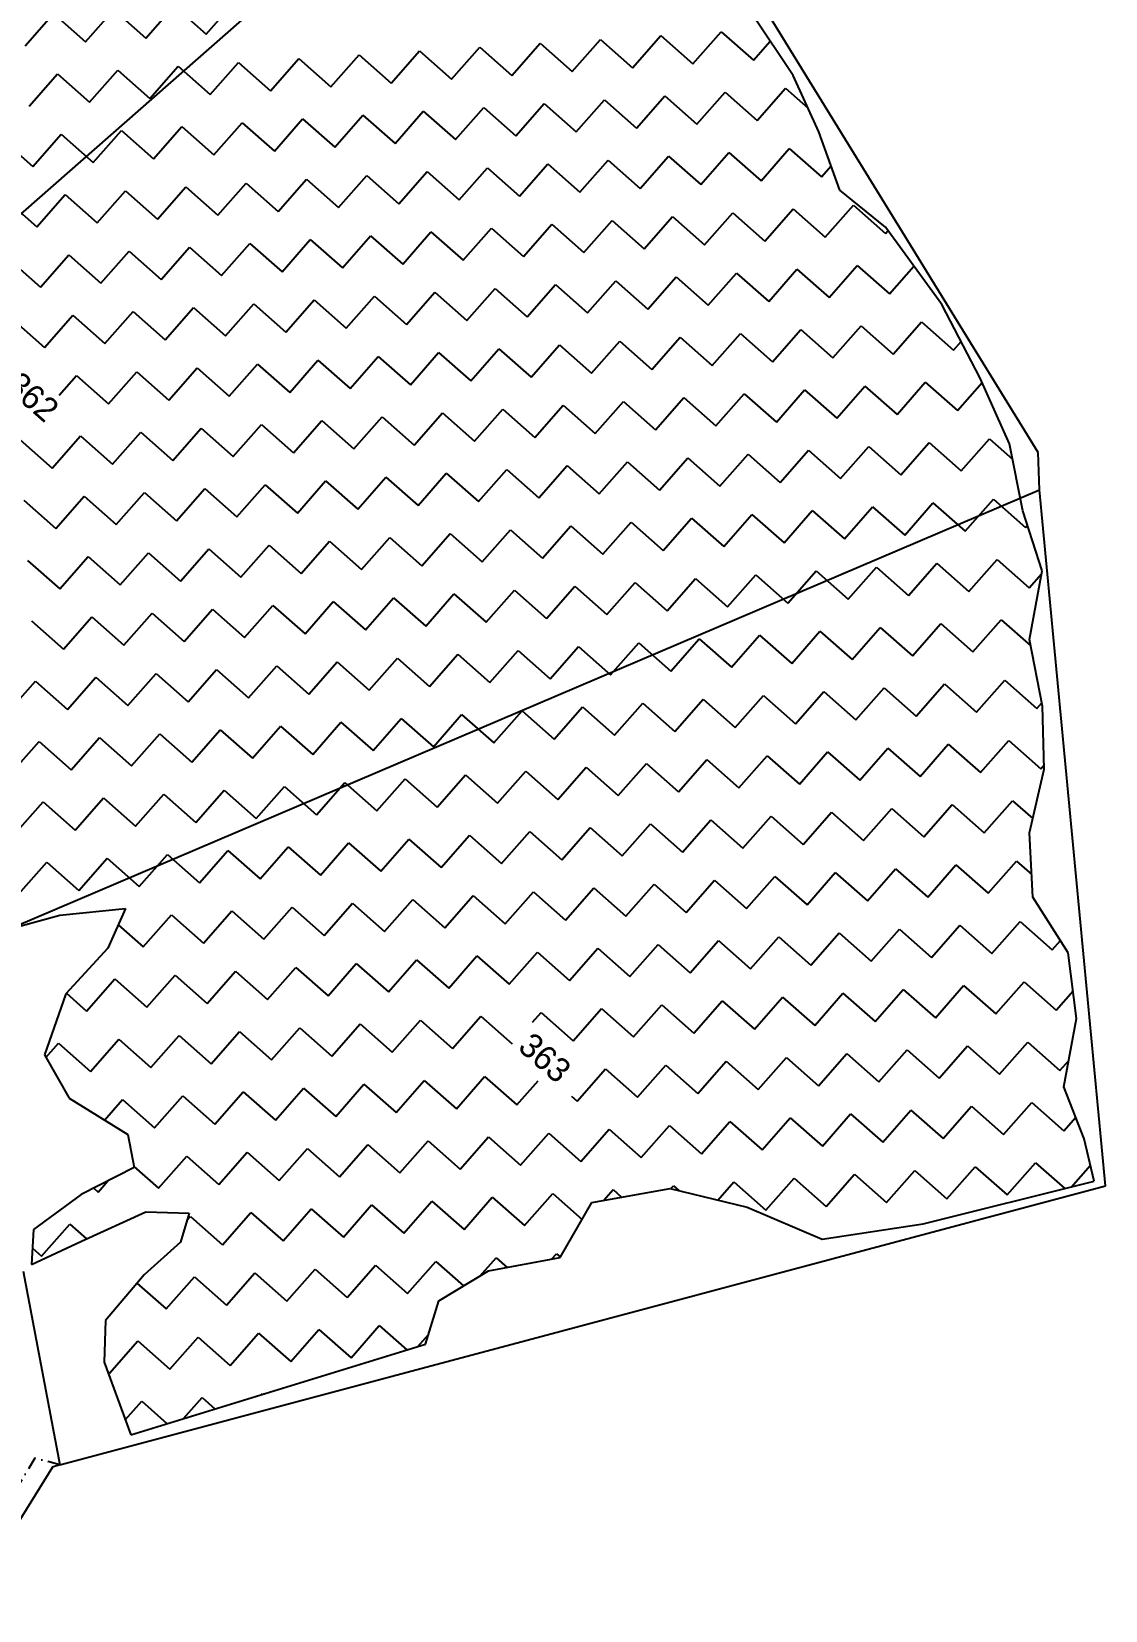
# Model space of a CAD drawing. Header units: metres. Extents: x 316400 to 324250, y 1868140 to 1873603.
# Drawn here: x 323822 to 324250, y 1869201 to 1869830 of the extents above; entities that cross this region are included whole.
import ezdxf

# ---------------------------------------------------------------- set-up
doc = ezdxf.new("R2010")
doc.units = ezdxf.units.M
doc.linetypes.add('DASHDOT', pattern=[1, 0.5, -0.25, 0, -0.25])
for name, color, linetype in [('POLY_HATCH', 12, 'Continuous'), ('POLY_PARCEL', 6, 'Continuous'), ('POLY_WATER', 4, 'Continuous'), ('TEXT_PARCEL', 7, 'Continuous'), ('V_BOUND_LINE', 7, 'Continuous'), ('V_BOUND_STREAM_LINE', 7, 'DASHDOT')]:
    doc.layers.add(name, color=color, linetype=linetype)
doc.styles.add('TEXT_MAP', font='')
doc.styles.get('TEXT_MAP').set_extended_font_data('Kruti Dev 050')

msp = doc.modelspace()

# ---------------------------------------------------------------- linework, layer by layer
at = {"layer": 'POLY_HATCH', "linetype": 'Continuous', "ltscale": 10}
for p, q in [((323819.5, 1869823.88), (323830.75, 1869836.66)), ((323830.75, 1869836.66), (323843.53, 1869825.4)), ((323843.53, 1869825.4), (323854.78, 1869838.18)), ((323854.78, 1869838.18), (323867.56, 1869826.93)), ((323867.56, 1869826.93), (323878.81, 1869839.71)), ((323878.81, 1869839.71), (323891.59, 1869828.46)), ((323891.59, 1869828.46), (323902.84, 1869841.24)), ((324085.34, 1869816.64), (324096.6, 1869829.42)), ((324096.6, 1869829.42), (324109.37, 1869818.17)), ((323989.23, 1869810.54), (324000.48, 1869823.31)), ((324000.48, 1869823.31), (324013.26, 1869812.06)), ((324013.26, 1869812.06), (324024.51, 1869824.84)), ((324024.51, 1869824.84), (324037.29, 1869813.59)), ((324037.29, 1869813.59), (324048.54, 1869826.37)), ((324048.54, 1869826.37), (324061.32, 1869815.11)), ((324061.32, 1869815.11), (324072.57, 1869827.89)), ((324072.57, 1869827.89), (324085.34, 1869816.64)), ((324109.37, 1869818.17), (324116.02, 1869825.71)), ((323893.12, 1869804.43), (323904.37, 1869817.21)), ((323904.37, 1869817.21), (323917.14, 1869805.96)), ((323917.14, 1869805.96), (323928.4, 1869818.73)), ((323928.4, 1869818.73), (323941.17, 1869807.48)), ((323941.17, 1869807.48), (323952.42, 1869820.26)), ((323952.42, 1869820.26), (323965.2, 1869809.01)), ((323965.2, 1869809.01), (323976.45, 1869821.79)), ((323976.45, 1869821.79), (323989.23, 1869810.54)), ((323821.03, 1869799.85), (323832.28, 1869812.63)), ((323832.28, 1869812.63), (323845.06, 1869801.38)), ((323845.06, 1869801.38), (323856.31, 1869814.15)), ((323856.31, 1869814.15), (323869.09, 1869802.9)), ((323869.09, 1869802.9), (323880.34, 1869815.68)), ((323880.34, 1869815.68), (323893.12, 1869804.43)), ((324086.87, 1869792.61), (324098.12, 1869805.39)), ((324098.12, 1869805.39), (324110.9, 1869794.14)), ((324110.9, 1869794.14), (324122.15, 1869806.92)), ((324122.15, 1869806.92), (324131.2, 1869798.95)), ((323966.73, 1869784.98), (323977.98, 1869797.76)), ((323977.98, 1869797.76), (323990.76, 1869786.51)), ((323990.76, 1869786.51), (324002.01, 1869799.28)), ((324002.01, 1869799.28), (324014.78, 1869788.03)), ((324014.78, 1869788.03), (324026.04, 1869800.81)), ((324026.04, 1869800.81), (324038.81, 1869789.56)), ((324038.81, 1869789.56), (324050.06, 1869802.34)), ((324050.06, 1869802.34), (324062.84, 1869791.09)), ((324062.84, 1869791.09), (324074.09, 1869803.86)), ((324074.09, 1869803.86), (324086.87, 1869792.61)), ((323870.61, 1869778.87), (323881.86, 1869791.65)), ((323881.86, 1869791.65), (323894.64, 1869780.4)), ((323894.64, 1869780.4), (323905.89, 1869793.18)), ((323905.89, 1869793.18), (323918.67, 1869781.93)), ((323918.67, 1869781.93), (323929.92, 1869794.7)), ((323929.92, 1869794.7), (323942.7, 1869783.45)), ((323942.7, 1869783.45), (323953.95, 1869796.23)), ((323953.95, 1869796.23), (323966.73, 1869784.98)), ((323809.78, 1869787.07), (323822.56, 1869775.82)), ((323822.56, 1869775.82), (323833.81, 1869788.6)), ((323833.81, 1869788.6), (323846.58, 1869777.35)), ((323846.58, 1869777.35), (323857.84, 1869790.13)), ((323857.84, 1869790.13), (323870.61, 1869778.87)), ((324064.37, 1869767.06), (324075.62, 1869779.83)), ((324075.62, 1869779.83), (324088.4, 1869768.58)), ((324088.4, 1869768.58), (324099.65, 1869781.36)), ((324099.65, 1869781.36), (324112.43, 1869770.11)), ((324112.43, 1869770.11), (324123.68, 1869782.89)), ((324123.68, 1869782.89), (324136.45, 1869771.64)), ((323968.25, 1869760.95), (323979.51, 1869773.73)), ((323979.51, 1869773.73), (323992.28, 1869762.48)), ((323992.28, 1869762.48), (324003.53, 1869775.26)), ((324003.53, 1869775.26), (324016.31, 1869764)), ((324016.31, 1869764), (324027.56, 1869776.78)), ((324027.56, 1869776.78), (324040.34, 1869765.53)), ((324040.34, 1869765.53), (324051.59, 1869778.31)), ((324051.59, 1869778.31), (324064.37, 1869767.06)), ((324136.45, 1869771.64), (324140.32, 1869776.03)), ((323872.14, 1869754.85), (323883.39, 1869767.62)), ((323883.39, 1869767.62), (323896.17, 1869756.37)), ((323896.17, 1869756.37), (323907.42, 1869769.15)), ((323907.42, 1869769.15), (323920.2, 1869757.9)), ((323920.2, 1869757.9), (323931.45, 1869770.68)), ((323931.45, 1869770.68), (323944.23, 1869759.43)), ((323944.23, 1869759.43), (323955.48, 1869772.2)), ((323955.48, 1869772.2), (323968.25, 1869760.95)), ((323811.31, 1869763.04), (323824.08, 1869751.79)), ((323824.08, 1869751.79), (323835.33, 1869764.57)), ((323835.33, 1869764.57), (323848.11, 1869753.32)), ((323848.11, 1869753.32), (323859.36, 1869766.1)), ((323859.36, 1869766.1), (323872.14, 1869754.85)), ((324137.98, 1869747.61), (324149.23, 1869760.39)), ((324149.23, 1869760.39), (324162.01, 1869749.13)), ((324041.87, 1869741.5), (324053.12, 1869754.28)), ((324053.12, 1869754.28), (324065.89, 1869743.03)), ((324065.89, 1869743.03), (324077.15, 1869755.81)), ((324077.15, 1869755.81), (324089.92, 1869744.56)), ((324089.92, 1869744.56), (324101.17, 1869757.33)), ((324101.17, 1869757.33), (324113.95, 1869746.08)), ((324113.95, 1869746.08), (324125.2, 1869758.86)), ((324125.2, 1869758.86), (324137.98, 1869747.61)), ((323945.75, 1869735.4), (323957, 1869748.17)), ((323957, 1869748.17), (323969.78, 1869736.92)), ((323969.78, 1869736.92), (323981.03, 1869749.7)), ((323981.03, 1869749.7), (323993.81, 1869738.45)), ((323993.81, 1869738.45), (324005.06, 1869751.23)), ((324005.06, 1869751.23), (324017.84, 1869739.98)), ((324017.84, 1869739.98), (324029.09, 1869752.75)), ((324029.09, 1869752.75), (324041.87, 1869741.5)), ((324162.01, 1869749.13), (324162.95, 1869750.2)), ((323849.64, 1869729.29), (323860.89, 1869742.07)), ((323860.89, 1869742.07), (323873.67, 1869730.82)), ((323873.67, 1869730.82), (323884.92, 1869743.59)), ((323884.92, 1869743.59), (323897.69, 1869732.34)), ((323897.69, 1869732.34), (323908.95, 1869745.12)), ((323908.95, 1869745.12), (323921.72, 1869733.87)), ((323921.72, 1869733.87), (323932.97, 1869746.65)), ((323932.97, 1869746.65), (323945.75, 1869735.4)), ((323812.83, 1869739.02), (323825.61, 1869727.76)), ((323825.61, 1869727.76), (323836.86, 1869740.54)), ((323836.86, 1869740.54), (323849.64, 1869729.29)), ((324115.48, 1869722.05), (324126.73, 1869734.83)), ((324126.73, 1869734.83), (324139.51, 1869723.58)), ((324139.51, 1869723.58), (324150.76, 1869736.36)), ((324150.76, 1869736.36), (324163.54, 1869725.11)), ((324163.54, 1869725.11), (324173.23, 1869736.11)), ((324019.36, 1869715.95), (324030.62, 1869728.72)), ((324030.62, 1869728.72), (324043.39, 1869717.47)), ((324043.39, 1869717.47), (324054.64, 1869730.25)), ((324054.64, 1869730.25), (324067.42, 1869719)), ((324067.42, 1869719), (324078.67, 1869731.78)), ((324078.67, 1869731.78), (324091.45, 1869720.53)), ((324091.45, 1869720.53), (324102.7, 1869733.3)), ((324102.7, 1869733.3), (324115.48, 1869722.05)), ((323923.25, 1869709.84), (323934.5, 1869722.62)), ((323934.5, 1869722.62), (323947.28, 1869711.37)), ((323947.28, 1869711.37), (323958.53, 1869724.15)), ((323958.53, 1869724.15), (323971.31, 1869712.89)), ((323971.31, 1869712.89), (323982.56, 1869725.67)), ((323982.56, 1869725.67), (323995.34, 1869714.42)), ((323995.34, 1869714.42), (324006.59, 1869727.2)), ((324006.59, 1869727.2), (324019.36, 1869715.95)), ((323827.14, 1869703.74), (323838.39, 1869716.51)), ((323838.39, 1869716.51), (323851.16, 1869705.26)), ((323851.16, 1869705.26), (323862.42, 1869718.04)), ((323862.42, 1869718.04), (323875.19, 1869706.79)), ((323875.19, 1869706.79), (323886.44, 1869719.57)), ((323886.44, 1869719.57), (323899.22, 1869708.32)), ((323899.22, 1869708.32), (323910.47, 1869721.09)), ((323910.47, 1869721.09), (323923.25, 1869709.84)), ((323814.36, 1869714.99), (323827.14, 1869703.74)), ((324117, 1869698.02), (324128.26, 1869710.8)), ((324128.26, 1869710.8), (324141.03, 1869699.55)), ((324141.03, 1869699.55), (324152.28, 1869712.33)), ((324152.28, 1869712.33), (324165.06, 1869701.08)), ((324165.06, 1869701.08), (324176.31, 1869713.85)), ((324176.31, 1869713.85), (324189.09, 1869702.6)), ((324020.89, 1869691.92), (324032.14, 1869704.7)), ((324032.14, 1869704.7), (324044.92, 1869693.45)), ((324044.92, 1869693.45), (324056.17, 1869706.22)), ((324056.17, 1869706.22), (324068.95, 1869694.97)), ((324068.95, 1869694.97), (324080.2, 1869707.75)), ((324080.2, 1869707.75), (324092.98, 1869696.5)), ((324092.98, 1869696.5), (324104.23, 1869709.28)), ((324104.23, 1869709.28), (324117, 1869698.02)), ((324189.09, 1869702.6), (324192.09, 1869706.01)), ((323900.75, 1869684.29), (323912, 1869697.06)), ((323912, 1869697.06), (323924.78, 1869685.81)), ((323924.78, 1869685.81), (323936.03, 1869698.59)), ((323936.03, 1869698.59), (323948.8, 1869687.34)), ((323948.8, 1869687.34), (323960.06, 1869700.12)), ((323960.06, 1869700.12), (323972.83, 1869688.87)), ((323972.83, 1869688.87), (323984.08, 1869701.64)), ((323984.08, 1869701.64), (323996.86, 1869690.39)), ((323996.86, 1869690.39), (324008.11, 1869703.17)), ((324008.11, 1869703.17), (324020.89, 1869691.92)), ((323833, 1869684.64), (323839.91, 1869692.48)), ((323839.91, 1869692.48), (323852.69, 1869681.23)), ((323852.69, 1869681.23), (323863.94, 1869694.01)), ((323863.94, 1869694.01), (323876.72, 1869682.76)), ((323876.72, 1869682.76), (323887.97, 1869695.54)), ((323887.97, 1869695.54), (323900.75, 1869684.29)), ((324094.5, 1869672.47), (324105.75, 1869685.25)), ((324105.75, 1869685.25), (324118.53, 1869674)), ((324118.53, 1869674), (324129.78, 1869686.77)), ((324129.78, 1869686.77), (324142.56, 1869675.52)), ((324142.56, 1869675.52), (324153.81, 1869688.3)), ((324153.81, 1869688.3), (324166.59, 1869677.05)), ((324166.59, 1869677.05), (324177.84, 1869689.83)), ((324177.84, 1869689.83), (324190.62, 1869678.58)), ((324190.62, 1869678.58), (324200.42, 1869689.71)), ((323998.39, 1869666.36), (324009.64, 1869679.14)), ((324009.64, 1869679.14), (324022.42, 1869667.89)), ((324022.42, 1869667.89), (324033.67, 1869680.67)), ((324033.67, 1869680.67), (324046.45, 1869669.42)), ((324046.45, 1869669.42), (324057.7, 1869682.19)), ((324057.7, 1869682.19), (324070.47, 1869670.94)), ((324070.47, 1869670.94), (324081.73, 1869683.72)), ((324081.73, 1869683.72), (324094.5, 1869672.47)), ((323902.27, 1869660.26), (323913.53, 1869673.04)), ((323913.53, 1869673.04), (323926.3, 1869661.78)), ((323926.3, 1869661.78), (323937.55, 1869674.56)), ((323937.55, 1869674.56), (323950.33, 1869663.31)), ((323950.33, 1869663.31), (323961.58, 1869676.09)), ((323961.58, 1869676.09), (323974.36, 1869664.84)), ((323974.36, 1869664.84), (323985.61, 1869677.61)), ((323985.61, 1869677.61), (323998.39, 1869666.36)), ((323817.41, 1869666.93), (323830.19, 1869655.68)), ((323830.19, 1869655.68), (323841.44, 1869668.46)), ((323841.44, 1869668.46), (323854.22, 1869657.2)), ((323854.22, 1869657.2), (323865.47, 1869669.98)), ((323865.47, 1869669.98), (323878.25, 1869658.73)), ((323878.25, 1869658.73), (323889.5, 1869671.51)), ((323889.5, 1869671.51), (323902.27, 1869660.26)), ((324168.11, 1869653.02), (324179.37, 1869665.8)), ((324179.37, 1869665.8), (324192.14, 1869654.55)), ((324192.14, 1869654.55), (324203.39, 1869667.32)), ((324203.39, 1869667.32), (324212.56, 1869659.25)), ((324072, 1869646.91), (324083.25, 1869659.69)), ((324083.25, 1869659.69), (324096.03, 1869648.44)), ((324096.03, 1869648.44), (324107.28, 1869661.22)), ((324107.28, 1869661.22), (324120.06, 1869649.97)), ((324120.06, 1869649.97), (324131.31, 1869662.74)), ((324131.31, 1869662.74), (324144.09, 1869651.49)), ((324144.09, 1869651.49), (324155.34, 1869664.27)), ((324155.34, 1869664.27), (324168.11, 1869653.02)), ((323975.89, 1869640.81), (323987.14, 1869653.59)), ((323987.14, 1869653.59), (323999.91, 1869642.34)), ((323999.91, 1869642.34), (324011.17, 1869655.11)), ((324011.17, 1869655.11), (324023.94, 1869643.86)), ((324023.94, 1869643.86), (324035.19, 1869656.64)), ((324035.19, 1869656.64), (324047.97, 1869645.39)), ((324047.97, 1869645.39), (324059.22, 1869658.17)), ((324059.22, 1869658.17), (324072, 1869646.91)), ((323879.77, 1869634.7), (323891.02, 1869647.48)), ((323891.02, 1869647.48), (323903.8, 1869636.23)), ((323903.8, 1869636.23), (323915.05, 1869649.01)), ((323915.05, 1869649.01), (323927.83, 1869637.76)), ((323927.83, 1869637.76), (323939.08, 1869650.53)), ((323939.08, 1869650.53), (323951.86, 1869639.28)), ((323951.86, 1869639.28), (323963.11, 1869652.06)), ((323963.11, 1869652.06), (323975.89, 1869640.81)), ((323818.94, 1869642.9), (323831.71, 1869631.65)), ((323831.71, 1869631.65), (323842.97, 1869644.43)), ((323842.97, 1869644.43), (323855.74, 1869633.18)), ((323855.74, 1869633.18), (323866.99, 1869645.95)), ((323866.99, 1869645.95), (323879.77, 1869634.7)), ((324169.64, 1869628.99), (324180.89, 1869641.77)), ((324180.89, 1869641.77), (324193.67, 1869630.52)), ((324193.67, 1869630.52), (324204.92, 1869643.3)), ((324204.92, 1869643.3), (324217.7, 1869632.04)), ((324049.5, 1869621.36), (324060.75, 1869634.14)), ((324060.75, 1869634.14), (324073.53, 1869622.89)), ((324073.53, 1869622.89), (324084.78, 1869635.66)), ((324084.78, 1869635.66), (324097.56, 1869624.41)), ((324097.56, 1869624.41), (324108.81, 1869637.19)), ((324108.81, 1869637.19), (324121.58, 1869625.94)), ((324121.58, 1869625.94), (324132.84, 1869638.72)), ((324132.84, 1869638.72), (324145.61, 1869627.47)), ((324145.61, 1869627.47), (324156.86, 1869640.24)), ((324156.86, 1869640.24), (324169.64, 1869628.99)), ((323953.38, 1869615.25), (323964.64, 1869628.03)), ((323964.64, 1869628.03), (323977.41, 1869616.78)), ((323977.41, 1869616.78), (323988.66, 1869629.56)), ((323988.66, 1869629.56), (324001.44, 1869618.31)), ((324001.44, 1869618.31), (324012.69, 1869631.08)), ((324012.69, 1869631.08), (324025.47, 1869619.83)), ((324025.47, 1869619.83), (324036.72, 1869632.61)), ((324036.72, 1869632.61), (324049.5, 1869621.36)), ((324217.7, 1869632.04), (324218.49, 1869632.94)), ((323857.27, 1869609.15), (323868.52, 1869621.93)), ((323868.52, 1869621.93), (323881.3, 1869610.67)), ((323881.3, 1869610.67), (323892.55, 1869623.45)), ((323892.55, 1869623.45), (323905.33, 1869612.2)), ((323905.33, 1869612.2), (323916.58, 1869624.98)), ((323916.58, 1869624.98), (323929.36, 1869613.73)), ((323929.36, 1869613.73), (323940.61, 1869626.5)), ((323940.61, 1869626.5), (323953.38, 1869615.25)), ((323820.46, 1869618.87), (323833.24, 1869607.62)), ((323833.24, 1869607.62), (323844.49, 1869620.4)), ((323844.49, 1869620.4), (323857.27, 1869609.15)), ((324147.14, 1869603.44), (324158.39, 1869616.21)), ((324158.39, 1869616.21), (324171.17, 1869604.96)), ((324171.17, 1869604.96), (324182.42, 1869617.74)), ((324182.42, 1869617.74), (324195.2, 1869606.49)), ((324195.2, 1869606.49), (324206.45, 1869619.27)), ((324206.45, 1869619.27), (324219.23, 1869608.02)), ((324051.03, 1869597.33), (324062.28, 1869610.11)), ((324062.28, 1869610.11), (324075.05, 1869598.86)), ((324075.05, 1869598.86), (324086.3, 1869611.63)), ((324086.3, 1869611.63), (324099.08, 1869600.38)), ((324099.08, 1869600.38), (324110.33, 1869613.16)), ((324110.33, 1869613.16), (324123.11, 1869601.91)), ((324123.11, 1869601.91), (324134.36, 1869614.69)), ((324134.36, 1869614.69), (324147.14, 1869603.44)), ((324219.23, 1869608.02), (324224.14, 1869613.6)), ((323954.91, 1869591.23), (323966.16, 1869604)), ((323966.16, 1869604), (323978.94, 1869592.75)), ((323978.94, 1869592.75), (323990.19, 1869605.53)), ((323990.19, 1869605.53), (324002.97, 1869594.28)), ((324002.97, 1869594.28), (324014.22, 1869607.06)), ((324014.22, 1869607.06), (324027, 1869595.8)), ((324027, 1869595.8), (324038.25, 1869608.58)), ((324038.25, 1869608.58), (324051.03, 1869597.33)), ((323858.8, 1869585.12), (323870.05, 1869597.9)), ((323870.05, 1869597.9), (323882.82, 1869586.65)), ((323882.82, 1869586.65), (323894.08, 1869599.42)), ((323894.08, 1869599.42), (323906.85, 1869588.17)), ((323906.85, 1869588.17), (323918.1, 1869600.95)), ((323918.1, 1869600.95), (323930.88, 1869589.7)), ((323930.88, 1869589.7), (323942.13, 1869602.48)), ((323942.13, 1869602.48), (323954.91, 1869591.23)), ((323821.99, 1869594.84), (323834.77, 1869583.59)), ((323834.77, 1869583.59), (323846.02, 1869596.37)), ((323846.02, 1869596.37), (323858.8, 1869585.12)), ((324124.64, 1869577.88), (324135.89, 1869590.66)), ((324135.89, 1869590.66), (324148.67, 1869579.41)), ((324148.67, 1869579.41), (324159.92, 1869592.19)), ((324159.92, 1869592.19), (324172.69, 1869580.93)), ((324172.69, 1869580.93), (324183.95, 1869593.71)), ((324183.95, 1869593.71), (324196.72, 1869582.46)), ((324196.72, 1869582.46), (324207.97, 1869595.24)), ((324207.97, 1869595.24), (324219.79, 1869584.83)), ((324028.52, 1869571.78), (324039.77, 1869584.55)), ((324039.77, 1869584.55), (324052.55, 1869573.3)), ((324052.55, 1869573.3), (324063.8, 1869586.08)), ((324063.8, 1869586.08), (324076.58, 1869574.83)), ((324076.58, 1869574.83), (324087.83, 1869587.61)), ((324087.83, 1869587.61), (324100.61, 1869576.36)), ((324100.61, 1869576.36), (324111.86, 1869589.13)), ((324111.86, 1869589.13), (324124.64, 1869577.88)), ((323932.41, 1869565.67), (323943.66, 1869578.45)), ((323943.66, 1869578.45), (323956.44, 1869567.2)), ((323956.44, 1869567.2), (323967.69, 1869579.97)), ((323967.69, 1869579.97), (323980.47, 1869568.72)), ((323980.47, 1869568.72), (323991.72, 1869581.5)), ((323991.72, 1869581.5), (324004.49, 1869570.25)), ((324004.49, 1869570.25), (324015.75, 1869583.03)), ((324015.75, 1869583.03), (324028.52, 1869571.78)), ((323836.29, 1869559.56), (323847.55, 1869572.34)), ((323847.55, 1869572.34), (323860.32, 1869561.09)), ((323860.32, 1869561.09), (323871.57, 1869573.87)), ((323871.57, 1869573.87), (323884.35, 1869562.62)), ((323884.35, 1869562.62), (323895.6, 1869575.39)), ((323895.6, 1869575.39), (323908.38, 1869564.14)), ((323908.38, 1869564.14), (323919.63, 1869576.92)), ((323919.63, 1869576.92), (323932.41, 1869565.67)), ((323812.27, 1869558.04), (323823.52, 1869570.82)), ((323823.52, 1869570.82), (323836.29, 1869559.56)), ((324102.14, 1869552.33), (324113.39, 1869565.1)), ((324113.39, 1869565.1), (324126.16, 1869553.85)), ((324126.16, 1869553.85), (324137.41, 1869566.63)), ((324137.41, 1869566.63), (324150.19, 1869555.38)), ((324150.19, 1869555.38), (324161.44, 1869568.16)), ((324161.44, 1869568.16), (324174.22, 1869556.91)), ((324174.22, 1869556.91), (324185.47, 1869569.68)), ((324185.47, 1869569.68), (324198.25, 1869558.43)), ((324198.25, 1869558.43), (324209.5, 1869571.21)), ((324209.5, 1869571.21), (324222.28, 1869559.96)), ((324006.02, 1869546.22), (324017.27, 1869559)), ((324017.27, 1869559), (324030.05, 1869547.75)), ((324030.05, 1869547.75), (324041.3, 1869560.52)), ((324041.3, 1869560.52), (324054.08, 1869549.27)), ((324054.08, 1869549.27), (324065.33, 1869562.05)), ((324065.33, 1869562.05), (324078.11, 1869550.8)), ((324078.11, 1869550.8), (324089.36, 1869563.58)), ((324089.36, 1869563.58), (324102.14, 1869552.33)), ((324222.28, 1869559.96), (324224.27, 1869562.22)), ((323909.91, 1869540.11), (323921.16, 1869552.89)), ((323921.16, 1869552.89), (323933.94, 1869541.64)), ((323933.94, 1869541.64), (323945.19, 1869554.42)), ((323945.19, 1869554.42), (323957.96, 1869543.17)), ((323957.96, 1869543.17), (323969.21, 1869555.95)), ((323969.21, 1869555.95), (323981.99, 1869544.69)), ((323981.99, 1869544.69), (323993.24, 1869557.47)), ((323993.24, 1869557.47), (324006.02, 1869546.22)), ((323813.79, 1869534.01), (323825.04, 1869546.79)), ((323825.04, 1869546.79), (323837.82, 1869535.54)), ((323837.82, 1869535.54), (323849.07, 1869548.31)), ((323849.07, 1869548.31), (323861.85, 1869537.06)), ((323861.85, 1869537.06), (323873.1, 1869549.84)), ((323873.1, 1869549.84), (323885.88, 1869538.59)), ((323885.88, 1869538.59), (323897.13, 1869551.37)), ((323897.13, 1869551.37), (323909.91, 1869540.11)), ((324199.78, 1869534.4), (324211.03, 1869547.18)), ((324211.03, 1869547.18), (324223.8, 1869535.93)), ((324103.66, 1869528.3), (324114.91, 1869541.08)), ((324114.91, 1869541.08), (324127.69, 1869529.82)), ((324127.69, 1869529.82), (324138.94, 1869542.6)), ((324138.94, 1869542.6), (324151.72, 1869531.35)), ((324151.72, 1869531.35), (324162.97, 1869544.13)), ((324162.97, 1869544.13), (324175.75, 1869532.88)), ((324175.75, 1869532.88), (324187, 1869545.65)), ((324187, 1869545.65), (324199.78, 1869534.4)), ((324007.55, 1869522.19), (324018.8, 1869534.97)), ((324018.8, 1869534.97), (324031.58, 1869523.72)), ((324031.58, 1869523.72), (324042.83, 1869536.5)), ((324042.83, 1869536.5), (324055.6, 1869525.25)), ((324055.6, 1869525.25), (324066.86, 1869538.02)), ((324066.86, 1869538.02), (324079.63, 1869526.77)), ((324079.63, 1869526.77), (324090.88, 1869539.55)), ((324090.88, 1869539.55), (324103.66, 1869528.3)), ((324223.8, 1869535.93), (324225.14, 1869537.44)), ((323887.4, 1869514.56), (323898.66, 1869527.34)), ((323898.66, 1869527.34), (323911.43, 1869516.09)), ((323911.43, 1869516.09), (323922.68, 1869528.86)), ((323922.68, 1869528.86), (323935.46, 1869517.61)), ((323935.46, 1869517.61), (323946.71, 1869530.39)), ((323946.71, 1869530.39), (323959.49, 1869519.14)), ((323959.49, 1869519.14), (323970.74, 1869531.92)), ((323970.74, 1869531.92), (323983.52, 1869520.67)), ((323983.52, 1869520.67), (323994.77, 1869533.44)), ((323994.77, 1869533.44), (324007.55, 1869522.19)), ((323815.32, 1869509.98), (323826.57, 1869522.76)), ((323826.57, 1869522.76), (323839.35, 1869511.51)), ((323839.35, 1869511.51), (323850.6, 1869524.28)), ((323850.6, 1869524.28), (323863.38, 1869513.03)), ((323863.38, 1869513.03), (323874.63, 1869525.81)), ((323874.63, 1869525.81), (323887.4, 1869514.56)), ((324177.27, 1869508.85), (324188.52, 1869521.63)), ((324188.52, 1869521.63), (324201.3, 1869510.38)), ((324201.3, 1869510.38), (324212.55, 1869523.15)), ((324212.55, 1869523.15), (324220.62, 1869516.05)), ((324081.16, 1869502.74), (324092.41, 1869515.52)), ((324092.41, 1869515.52), (324105.19, 1869504.27)), ((324105.19, 1869504.27), (324116.44, 1869517.05)), ((324116.44, 1869517.05), (324129.22, 1869505.8)), ((324129.22, 1869505.8), (324140.47, 1869518.57)), ((324140.47, 1869518.57), (324153.25, 1869507.32)), ((324153.25, 1869507.32), (324164.5, 1869520.1)), ((324164.5, 1869520.1), (324177.27, 1869508.85)), ((323985.05, 1869496.64), (323996.3, 1869509.41)), ((323996.3, 1869509.41), (324009.07, 1869498.16)), ((324009.07, 1869498.16), (324020.32, 1869510.94)), ((324020.32, 1869510.94), (324033.1, 1869499.69)), ((324033.1, 1869499.69), (324044.35, 1869512.47)), ((324044.35, 1869512.47), (324057.13, 1869501.22)), ((324057.13, 1869501.22), (324068.38, 1869513.99)), ((324068.38, 1869513.99), (324081.16, 1869502.74)), ((323888.93, 1869490.53), (323900.18, 1869503.31)), ((323900.18, 1869503.31), (323912.96, 1869492.06)), ((323912.96, 1869492.06), (323924.21, 1869504.84)), ((323924.21, 1869504.84), (323936.99, 1869493.58)), ((323936.99, 1869493.58), (323948.24, 1869506.36)), ((323948.24, 1869506.36), (323961.02, 1869495.11)), ((323961.02, 1869495.11), (323972.27, 1869507.89)), ((323972.27, 1869507.89), (323985.05, 1869496.64)), ((323816.85, 1869485.95), (323828.1, 1869498.73)), ((323828.1, 1869498.73), (323840.87, 1869487.48)), ((323840.87, 1869487.48), (323852.12, 1869500.26)), ((323852.12, 1869500.26), (323864.9, 1869489)), ((323864.9, 1869489), (323876.15, 1869501.78)), ((323876.15, 1869501.78), (323888.93, 1869490.53)), ((324154.77, 1869483.29), (324166.02, 1869496.07)), ((324166.02, 1869496.07), (324178.8, 1869484.82)), ((324178.8, 1869484.82), (324190.05, 1869497.6)), ((324190.05, 1869497.6), (324202.83, 1869486.35)), ((324202.83, 1869486.35), (324214.08, 1869499.12)), ((324214.08, 1869499.12), (324220.18, 1869493.75)), ((324058.66, 1869477.19), (324069.91, 1869489.97)), ((324069.91, 1869489.97), (324082.69, 1869478.71)), ((324082.69, 1869478.71), (324093.94, 1869491.49)), ((324093.94, 1869491.49), (324106.71, 1869480.24)), ((324106.71, 1869480.24), (324117.97, 1869493.02)), ((324117.97, 1869493.02), (324130.74, 1869481.77)), ((324130.74, 1869481.77), (324141.99, 1869494.54)), ((324141.99, 1869494.54), (324154.77, 1869483.29)), ((323962.54, 1869471.08), (323973.79, 1869483.86)), ((323973.79, 1869483.86), (323986.57, 1869472.61)), ((323986.57, 1869472.61), (323997.82, 1869485.39)), ((323997.82, 1869485.39), (324010.6, 1869474.14)), ((324010.6, 1869474.14), (324021.85, 1869486.91)), ((324021.85, 1869486.91), (324034.63, 1869475.66)), ((324034.63, 1869475.66), (324045.88, 1869488.44)), ((324045.88, 1869488.44), (324058.66, 1869477.19)), ((323866.43, 1869464.98), (323877.68, 1869477.75)), ((323877.68, 1869477.75), (323890.46, 1869466.5)), ((323890.46, 1869466.5), (323901.71, 1869479.28)), ((323901.71, 1869479.28), (323914.49, 1869468.03)), ((323914.49, 1869468.03), (323925.74, 1869480.81)), ((323925.74, 1869480.81), (323938.51, 1869469.56)), ((323938.51, 1869469.56), (323949.77, 1869482.33)), ((323949.77, 1869482.33), (323962.54, 1869471.08)), ((323856.51, 1869473.71), (323866.43, 1869464.98)), ((324156.3, 1869459.27), (324167.55, 1869472.04)), ((324167.55, 1869472.04), (324180.33, 1869460.79)), ((324180.33, 1869460.79), (324191.58, 1869473.57)), ((324191.58, 1869473.57), (324204.36, 1869462.32)), ((324204.36, 1869462.32), (324215.61, 1869475.1)), ((324215.61, 1869475.1), (324228.38, 1869463.84)), ((324036.16, 1869451.63), (324047.41, 1869464.41)), ((324047.41, 1869464.41), (324060.18, 1869453.16)), ((324060.18, 1869453.16), (324071.43, 1869465.94)), ((324071.43, 1869465.94), (324084.21, 1869454.69)), ((324084.21, 1869454.69), (324095.46, 1869467.46)), ((324095.46, 1869467.46), (324108.24, 1869456.21)), ((324108.24, 1869456.21), (324119.49, 1869468.99)), ((324119.49, 1869468.99), (324132.27, 1869457.74)), ((324132.27, 1869457.74), (324143.52, 1869470.52)), ((324143.52, 1869470.52), (324156.3, 1869459.27)), ((324228.38, 1869463.84), (324231.62, 1869467.52)), ((323940.04, 1869445.53), (323951.29, 1869458.3)), ((323951.29, 1869458.3), (323964.07, 1869447.05)), ((323964.07, 1869447.05), (323975.32, 1869459.83)), ((323975.32, 1869459.83), (323988.1, 1869448.58)), ((323988.1, 1869448.58), (323999.35, 1869461.36)), ((323999.35, 1869461.36), (324012.13, 1869450.11)), ((324012.13, 1869450.11), (324023.38, 1869462.88)), ((324023.38, 1869462.88), (324036.16, 1869451.63)), ((323843.93, 1869439.42), (323855.18, 1869452.2)), ((323855.18, 1869452.2), (323867.96, 1869440.95)), ((323867.96, 1869440.95), (323879.21, 1869453.73)), ((323879.21, 1869453.73), (323891.98, 1869442.47)), ((323891.98, 1869442.47), (323903.23, 1869455.25)), ((323903.23, 1869455.25), (323916.01, 1869444)), ((323916.01, 1869444), (323927.26, 1869456.78)), ((323927.26, 1869456.78), (323940.04, 1869445.53)), ((323835.89, 1869446.5), (323843.93, 1869439.42)), ((324133.8, 1869433.71), (324145.05, 1869446.49)), ((324145.05, 1869446.49), (324157.82, 1869435.24)), ((324157.82, 1869435.24), (324169.08, 1869448.01)), ((324169.08, 1869448.01), (324181.85, 1869436.76)), ((324181.85, 1869436.76), (324193.1, 1869449.54)), ((324193.1, 1869449.54), (324205.88, 1869438.29)), ((324205.88, 1869438.29), (324217.13, 1869451.07)), ((324217.13, 1869451.07), (324229.91, 1869439.82)), ((324229.91, 1869439.82), (324236.65, 1869447.47)), ((324037.68, 1869427.6), (324048.93, 1869440.38)), ((324048.93, 1869440.38), (324061.71, 1869429.13)), ((324061.71, 1869429.13), (324072.96, 1869441.91)), ((324072.96, 1869441.91), (324085.74, 1869430.66)), ((324085.74, 1869430.66), (324096.99, 1869443.43)), ((324096.99, 1869443.43), (324109.77, 1869432.18)), ((324109.77, 1869432.18), (324121.02, 1869444.96)), ((324121.02, 1869444.96), (324133.8, 1869433.71)), ((323941.57, 1869421.5), (323952.82, 1869434.28)), ((323952.82, 1869434.28), (323965.6, 1869423.03)), ((323965.6, 1869423.03), (323976.85, 1869435.8)), ((323976.85, 1869435.8), (323989.62, 1869424.55)), ((323989.62, 1869424.55), (324000.88, 1869437.33)), ((324000.88, 1869437.33), (324013.34, 1869426.35)), ((324021.46, 1869434.95), (324024.9, 1869438.86)), ((324024.9, 1869438.86), (324037.68, 1869427.6)), ((323827.68, 1869420.97), (323832.68, 1869426.64)), ((323832.68, 1869426.64), (323845.45, 1869415.39)), ((323845.45, 1869415.39), (323856.7, 1869428.17)), ((323856.7, 1869428.17), (323869.48, 1869416.92)), ((323869.48, 1869416.92), (323880.73, 1869429.7)), ((323880.73, 1869429.7), (323893.51, 1869418.45)), ((323893.51, 1869418.45), (323904.76, 1869431.22)), ((323904.76, 1869431.22), (323917.54, 1869419.97)), ((323917.54, 1869419.97), (323928.79, 1869432.75)), ((323928.79, 1869432.75), (323941.57, 1869421.5)), ((324207.41, 1869414.26), (324218.66, 1869427.04)), ((324218.66, 1869427.04), (324231.44, 1869415.79)), ((324111.29, 1869408.16), (324122.54, 1869420.93)), ((324122.54, 1869420.93), (324135.32, 1869409.68)), ((324135.32, 1869409.68), (324146.57, 1869422.46)), ((324146.57, 1869422.46), (324159.35, 1869411.21)), ((324159.35, 1869411.21), (324170.6, 1869423.99)), ((324170.6, 1869423.99), (324183.38, 1869412.73)), ((324183.38, 1869412.73), (324194.63, 1869425.51)), ((324194.63, 1869425.51), (324207.41, 1869414.26)), ((324039.21, 1869403.58), (324050.46, 1869416.35)), ((324050.46, 1869416.35), (324063.24, 1869405.1)), ((324063.24, 1869405.1), (324074.49, 1869417.88)), ((324074.49, 1869417.88), (324087.27, 1869406.63)), ((324087.27, 1869406.63), (324098.52, 1869419.41)), ((324098.52, 1869419.41), (324111.29, 1869408.16)), ((324231.44, 1869415.79), (324234.91, 1869419.73)), ((323919.07, 1869395.94), (323930.32, 1869408.72)), ((323930.32, 1869408.72), (323943.09, 1869397.47)), ((323943.09, 1869397.47), (323954.34, 1869410.25)), ((323954.34, 1869410.25), (323967.12, 1869399)), ((323967.12, 1869399), (323978.37, 1869411.77)), ((323978.37, 1869411.77), (323991.15, 1869400.52)), ((323991.15, 1869400.52), (324002.4, 1869413.3)), ((324002.4, 1869413.3), (324015.18, 1869402.05)), ((324015.18, 1869402.05), (324023.65, 1869411.67)), ((323851.06, 1869396), (323858.23, 1869404.14)), ((323858.23, 1869404.14), (323871.01, 1869392.89)), ((323871.01, 1869392.89), (323882.26, 1869405.67)), ((323882.26, 1869405.67), (323895.04, 1869394.42)), ((323895.04, 1869394.42), (323906.29, 1869407.19)), ((323906.29, 1869407.19), (323919.07, 1869395.94)), ((324037.02, 1869405.5), (324039.21, 1869403.58)), ((324208.93, 1869390.23), (324220.19, 1869403.01)), ((324220.19, 1869403.01), (324232.96, 1869391.76)), ((324088.79, 1869382.6), (324100.04, 1869395.38)), ((324100.04, 1869395.38), (324112.82, 1869384.13)), ((324112.82, 1869384.13), (324124.07, 1869396.9)), ((324124.07, 1869396.9), (324136.85, 1869385.65)), ((324136.85, 1869385.65), (324148.1, 1869398.43)), ((324148.1, 1869398.43), (324160.88, 1869387.18)), ((324160.88, 1869387.18), (324172.13, 1869399.96)), ((324172.13, 1869399.96), (324184.91, 1869388.71)), ((324184.91, 1869388.71), (324196.16, 1869401.48)), ((324196.16, 1869401.48), (324208.93, 1869390.23)), ((324232.96, 1869391.76), (324237.71, 1869397.15)), ((323992.68, 1869376.49), (324003.93, 1869389.27)), ((324003.93, 1869389.27), (324016.71, 1869378.02)), ((324016.71, 1869378.02), (324027.96, 1869390.8)), ((324027.96, 1869390.8), (324040.73, 1869379.55)), ((324040.73, 1869379.55), (324051.99, 1869392.32)), ((324051.99, 1869392.32), (324064.76, 1869381.07)), ((324064.76, 1869381.07), (324076.01, 1869393.85)), ((324076.01, 1869393.85), (324088.79, 1869382.6)), ((323896.56, 1869370.39), (323907.81, 1869383.17)), ((323907.81, 1869383.17), (323920.59, 1869371.91)), ((323920.59, 1869371.91), (323931.84, 1869384.69)), ((323931.84, 1869384.69), (323944.62, 1869373.44)), ((323944.62, 1869373.44), (323955.87, 1869386.22)), ((323955.87, 1869386.22), (323968.65, 1869374.97)), ((323968.65, 1869374.97), (323979.9, 1869387.75)), ((323979.9, 1869387.75), (323992.68, 1869376.49)), ((323862.74, 1869377.49), (323872.53, 1869368.86)), ((323872.53, 1869368.86), (323883.79, 1869381.64)), ((323883.79, 1869381.64), (323896.56, 1869370.39)), ((324186.43, 1869364.68), (324197.68, 1869377.45)), ((324197.68, 1869377.45), (324210.46, 1869366.2)), ((324210.46, 1869366.2), (324221.71, 1869378.98)), ((324221.71, 1869378.98), (324233.39, 1869368.7)), ((324235.9, 1869369.33), (324243.59, 1869378.06)), ((323848.51, 1869367.34), (323852.42, 1869371.79)), ((324095.23, 1869364.15), (324101.57, 1869371.35)), ((324101.57, 1869371.35), (324114.35, 1869360.1)), ((324114.35, 1869360.1), (324125.6, 1869372.88)), ((324125.6, 1869372.88), (324138.38, 1869361.62)), ((324138.38, 1869361.62), (324149.63, 1869374.4)), ((324149.63, 1869374.4), (324162.4, 1869363.15)), ((324162.4, 1869363.15), (324173.65, 1869375.93)), ((324173.65, 1869375.93), (324186.43, 1869364.68)), ((323846.74, 1869368.89), (323848.51, 1869367.34)), ((323994.2, 1869352.47), (324005.45, 1869365.24)), ((324005.45, 1869365.24), (324018.23, 1869353.99)), ((324018.23, 1869353.99), (324029.48, 1869366.77)), ((324029.48, 1869366.77), (324041.2, 1869356.45)), ((324049.79, 1869364.07), (324053.51, 1869368.3)), ((324053.51, 1869368.3), (324056.88, 1869365.33)), ((324076.55, 1869368.7), (324077.54, 1869369.82)), ((324077.54, 1869369.82), (324079.68, 1869367.94)), ((323883.88, 1869355.99), (323885.31, 1869357.61)), ((323885.31, 1869357.61), (323898.09, 1869346.36)), ((323898.09, 1869346.36), (323909.34, 1869359.14)), ((323909.34, 1869359.14), (323922.12, 1869347.89)), ((323922.12, 1869347.89), (323933.37, 1869360.66)), ((323933.37, 1869360.66), (323946.15, 1869349.41)), ((323946.15, 1869349.41), (323957.4, 1869362.19)), ((323957.4, 1869362.19), (323970.18, 1869350.94)), ((323970.18, 1869350.94), (323981.43, 1869363.72)), ((323981.43, 1869363.72), (323994.2, 1869352.47)), ((323826, 1869341.78), (323837.25, 1869354.56)), ((323837.25, 1869354.56), (323843.9, 1869348.71)), ((323822.39, 1869344.96), (323826, 1869341.78)), ((323971.7, 1869326.91), (323982.95, 1869339.69)), ((323982.95, 1869339.69), (323994.04, 1869329.93)), ((324000.5, 1869333.85), (324006.98, 1869341.21)), ((324006.98, 1869341.21), (324011.39, 1869337.33)), ((324029.2, 1869340.69), (324031.01, 1869342.74)), ((324031.01, 1869342.74), (324032.55, 1869341.38)), ((323875.59, 1869320.8), (323886.84, 1869333.58)), ((323886.84, 1869333.58), (323899.62, 1869322.33)), ((323899.62, 1869322.33), (323910.87, 1869335.11)), ((323910.87, 1869335.11), (323923.64, 1869323.86)), ((323923.64, 1869323.86), (323934.9, 1869336.64)), ((323934.9, 1869336.64), (323947.67, 1869325.38)), ((323947.67, 1869325.38), (323958.92, 1869338.16)), ((323958.92, 1869338.16), (323971.7, 1869326.91)), ((323863.97, 1869331.04), (323875.59, 1869320.8)), ((323949.2, 1869301.36), (323960.45, 1869314.13)), ((323960.45, 1869314.13), (323971.44, 1869304.46)), ((323853.09, 1869295.25), (323864.34, 1869308.03)), ((323864.34, 1869308.03), (323877.11, 1869296.78)), ((323877.11, 1869296.78), (323888.36, 1869309.55)), ((323888.36, 1869309.55), (323901.14, 1869298.3)), ((323901.14, 1869298.3), (323912.39, 1869311.08)), ((323912.39, 1869311.08), (323925.17, 1869299.83)), ((323925.17, 1869299.83), (323936.42, 1869312.61)), ((323936.42, 1869312.61), (323949.2, 1869301.36)), ((323975.79, 1869305.79), (323980.03, 1869310.61)), ((323852.18, 1869296.04), (323853.09, 1869295.25)), ((323859.34, 1869276.59), (323865.86, 1869284)), ((323865.86, 1869284), (323875.92, 1869275.14)), ((323882.54, 1869277.17), (323889.89, 1869285.53)), ((323889.89, 1869285.53), (323895.03, 1869281)), ((323913.62, 1869286.71), (323913.92, 1869287.05)), ((323913.92, 1869287.05), (323914.13, 1869286.87))]:
    msp.add_line(p, q, dxfattribs=at)
at = {"layer": 'POLY_HATCH'}
for p, q in [((324125.27, 1869811.97), (324109.11, 1869835.98)), ((324135.48, 1869789.53), (324125.27, 1869811.97)), ((324143.79, 1869766.33), (324135.48, 1869789.53)), ((324161.97, 1869751.55), (324143.79, 1869766.33)), ((324184.41, 1869720.79), (324161.97, 1869751.55)), ((324199.61, 1869691.52), (324184.41, 1869720.79)), ((324211.37, 1869665.28), (324199.61, 1869691.52)), ((324216.65, 1869638.63), (324211.37, 1869665.28)), ((324224.35, 1869614.74), (324216.65, 1869638.63)), ((324219.27, 1869587.44), (324224.35, 1869614.74)), ((324224.55, 1869560.8), (324219.27, 1869587.44)), ((324225.18, 1869535.81), (324224.55, 1869560.8)), ((324219.33, 1869510.41), (324225.18, 1869535.81)), ((324220.64, 1869484.82), (324219.33, 1869510.41)), ((324234.74, 1869462.63), (324220.64, 1869484.82)), ((323809.98, 1869471.26), (323833.3, 1869477.61)), ((323833.3, 1869477.61), (323859.47, 1869480.24)), ((323859.47, 1869480.24), (323852.35, 1869464.51)), ((323852.35, 1869464.51), (323835.64, 1869446.23)), ((324238.03, 1869436.51), (324234.74, 1869462.63)), ((323835.64, 1869446.23), (323827.11, 1869421.96)), ((324232.95, 1869409.21), (324238.03, 1869436.51)), ((323827.11, 1869421.96), (323836.99, 1869404.71)), ((324241.1, 1869388.6), (324232.95, 1869409.21)), ((323836.99, 1869404.71), (323860.35, 1869390.26)), ((323860.35, 1869390.26), (323862.82, 1869377.09)), ((324245.11, 1869371.62), (324241.1, 1869388.6)), ((323862.82, 1869377.09), (323841.72, 1869366.33)), ((324176.96, 1869354.65), (324245.11, 1869371.62)), ((323841.72, 1869366.33), (323822.78, 1869352.46)), ((324045.08, 1869363.23), (324076.26, 1869368.77)), ((324076.26, 1869368.77), (324106.97, 1869361.28)), ((323841.93, 1869347.81), (323867.52, 1869359.5)), ((323867.52, 1869359.5), (323884.78, 1869358.97)), ((323884.78, 1869358.97), (323881.29, 1869347.37)), ((324032.51, 1869341.31), (324045.08, 1869363.23)), ((324106.97, 1869361.28), (324136.72, 1869348.53)), ((323822.78, 1869352.46), (323822.05, 1869338.43)), ((324136.72, 1869348.53), (324176.96, 1869354.65)), ((323822.05, 1869338.43), (323841.93, 1869347.81)), ((323881.29, 1869347.37), (323866.84, 1869334.43)), ((324003.92, 1869335.93), (324032.51, 1869341.31)), ((323866.84, 1869334.43), (323851.43, 1869316.23)), ((323984.21, 1869323.96), (324003.92, 1869335.93)), ((323978.81, 1869306.72), (323984.21, 1869323.96)), ((323851.43, 1869316.23), (323850.87, 1869299.62)), ((323861.49, 1869270.71), (323978.81, 1869306.72)), ((323850.87, 1869299.62), (323861.49, 1869270.71))]:
    msp.add_line(p, q, dxfattribs=at)
at = {"layer": 'POLY_PARCEL'}
for p, q in [((323664.41, 1869622.28), (324042.72, 1869954.4)), ((323791.32, 1869462.85), (324223.36, 1869647.04))]:
    msp.add_line(p, q, dxfattribs=at)
at = {"layer": 'POLY_WATER'}
for p, q in [((323818.68, 1869335.9), (323833.29, 1869258.67)), ((323830.32, 1869257.72), (323794.95, 1869200.72)), ((323833.29, 1869258.67), (323830.32, 1869257.72))]:
    msp.add_line(p, q, dxfattribs=at)
at = {"layer": 'V_BOUND_LINE'}
for p, q in [((324222.78, 1869661.88), (324042.72, 1869954.4)), ((324223.36, 1869647.04), (324222.78, 1869661.88)), ((324249.54, 1869369.82), (324223.36, 1869647.04)), ((324032.69, 1869311.91), (324249.54, 1869369.82)), ((323833.29, 1869258.67), (324032.69, 1869311.91))]:
    msp.add_line(p, q, dxfattribs=at)
at = {"layer": 'V_BOUND_STREAM_LINE', "ltscale": 10}
for p, q in [((323823.36, 1869261.36), (323792.13, 1869210.47)), ((323833.29, 1869258.67), (323823.36, 1869261.36))]:
    msp.add_line(p, q, dxfattribs=at)

# ---------------------------------------------------------------- texts
at = {"layer": 'TEXT_PARCEL', "style": 'TEXT_MAP'}
for s, p in [('362', (323811.24, 1869687.56)), ('363', (324015.16, 1869424.37))]:
    msp.add_text(s, height=9.652, rotation=318.63491, dxfattribs=at).set_placement(p)

doc.saveas('drawing.dxf')
